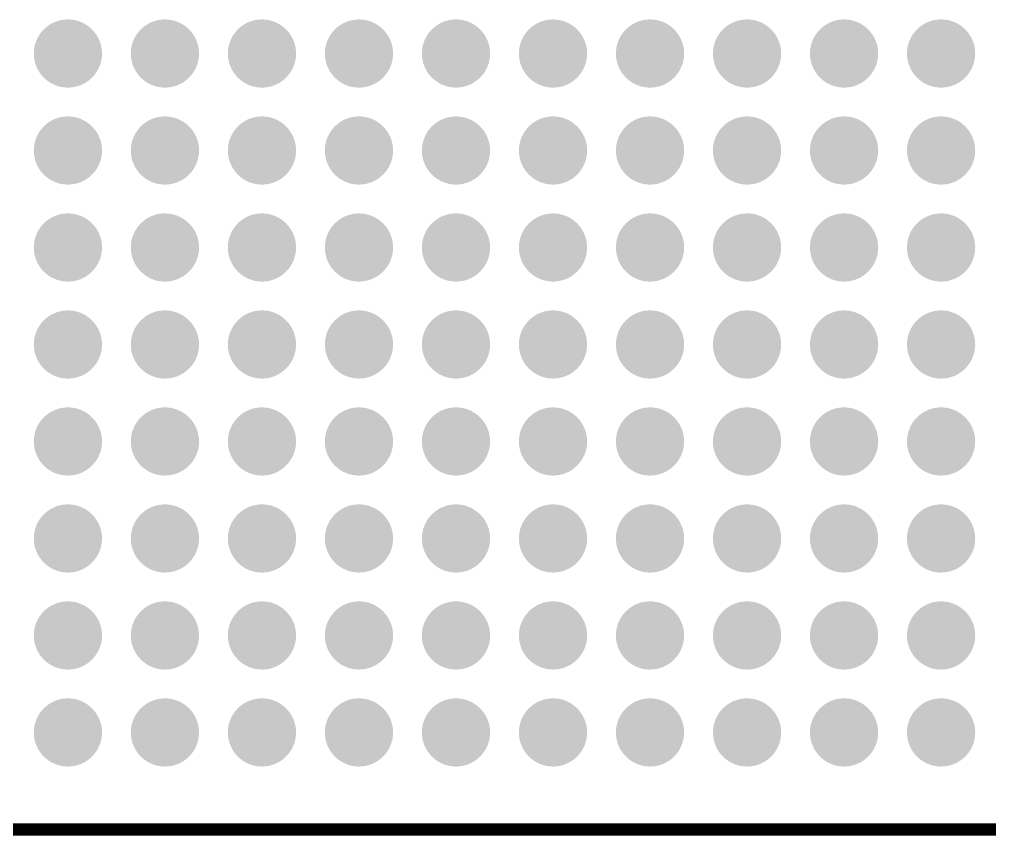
# Model space of a CAD drawing. Header units: inches. Extents: x -6.4 to 91.8, y -6.4 to 92.5.
# Drawn here: x 37.47 to 47.47, y 20.04 to 28.45 of the extents above; entities that cross this region are included whole.
import ezdxf

# ---------------------------------------------------------------- set-up
doc = ezdxf.new("R2010")
doc.units = ezdxf.units.IN
for name, color, linetype in [('Mechanical 13', 56, 'Continuous'), ('TOP', 1, 'Continuous'), ('Top Paste', 8, 'Continuous'), ('Top Solder', 216, 'Continuous')]:
    doc.layers.add(name, color=color, linetype=linetype)

msp = doc.modelspace()

# ---------------------------------------------------------------- hatches: boundary and pattern name
at = {"layer": 'TOP'}
h = msp.add_hatch(color=1, dxfattribs=at)
edge = h.paths.add_edge_path()
edge.add_arc((37.972, 28.102), 0.25, 0, 360)
h = msp.add_hatch(color=1, dxfattribs=at)
edge = h.paths.add_edge_path()
edge.add_arc((38.972, 28.102), 0.25, 0, 360)
h = msp.add_hatch(color=1, dxfattribs=at)
edge = h.paths.add_edge_path()
edge.add_arc((39.972, 28.102), 0.25, 0, 360)
h = msp.add_hatch(color=1, dxfattribs=at)
edge = h.paths.add_edge_path()
edge.add_arc((40.972, 28.102), 0.25, 0, 360)
h = msp.add_hatch(color=1, dxfattribs=at)
edge = h.paths.add_edge_path()
edge.add_arc((41.972, 28.102), 0.25, 0, 360)
h = msp.add_hatch(color=1, dxfattribs=at)
edge = h.paths.add_edge_path()
edge.add_arc((42.972, 28.102), 0.25, 0, 360)
h = msp.add_hatch(color=1, dxfattribs=at)
edge = h.paths.add_edge_path()
edge.add_arc((43.972, 28.102), 0.25, 0, 360)
h = msp.add_hatch(color=1, dxfattribs=at)
edge = h.paths.add_edge_path()
edge.add_arc((44.972, 28.102), 0.25, 0, 360)
h = msp.add_hatch(color=1, dxfattribs=at)
edge = h.paths.add_edge_path()
edge.add_arc((45.972, 28.102), 0.25, 0, 360)
h = msp.add_hatch(color=1, dxfattribs=at)
edge = h.paths.add_edge_path()
edge.add_arc((46.972, 28.102), 0.25, 0, 360)
h = msp.add_hatch(color=1, dxfattribs=at)
edge = h.paths.add_edge_path()
edge.add_arc((37.972, 27.102), 0.25, 0, 360)
h = msp.add_hatch(color=1, dxfattribs=at)
edge = h.paths.add_edge_path()
edge.add_arc((38.972, 27.102), 0.25, 0, 360)
h = msp.add_hatch(color=1, dxfattribs=at)
edge = h.paths.add_edge_path()
edge.add_arc((39.972, 27.102), 0.25, 0, 360)
h = msp.add_hatch(color=1, dxfattribs=at)
edge = h.paths.add_edge_path()
edge.add_arc((40.972, 27.102), 0.25, 0, 360)
h = msp.add_hatch(color=1, dxfattribs=at)
edge = h.paths.add_edge_path()
edge.add_arc((41.972, 27.102), 0.25, 0, 360)
h = msp.add_hatch(color=1, dxfattribs=at)
edge = h.paths.add_edge_path()
edge.add_arc((42.972, 27.102), 0.25, 0, 360)
h = msp.add_hatch(color=1, dxfattribs=at)
edge = h.paths.add_edge_path()
edge.add_arc((43.972, 27.102), 0.25, 0, 360)
h = msp.add_hatch(color=1, dxfattribs=at)
edge = h.paths.add_edge_path()
edge.add_arc((44.972, 27.102), 0.25, 0, 360)
h = msp.add_hatch(color=1, dxfattribs=at)
edge = h.paths.add_edge_path()
edge.add_arc((45.972, 27.102), 0.25, 0, 360)
h = msp.add_hatch(color=1, dxfattribs=at)
edge = h.paths.add_edge_path()
edge.add_arc((46.972, 27.102), 0.25, 0, 360)
h = msp.add_hatch(color=1, dxfattribs=at)
edge = h.paths.add_edge_path()
edge.add_arc((37.972, 26.102), 0.25, 0, 360)
h = msp.add_hatch(color=1, dxfattribs=at)
edge = h.paths.add_edge_path()
edge.add_arc((38.972, 26.102), 0.25, 0, 360)
h = msp.add_hatch(color=1, dxfattribs=at)
edge = h.paths.add_edge_path()
edge.add_arc((39.972, 26.102), 0.25, 0, 360)
h = msp.add_hatch(color=1, dxfattribs=at)
edge = h.paths.add_edge_path()
edge.add_arc((40.972, 26.102), 0.25, 0, 360)
h = msp.add_hatch(color=1, dxfattribs=at)
edge = h.paths.add_edge_path()
edge.add_arc((41.972, 26.102), 0.25, 0, 360)
h = msp.add_hatch(color=1, dxfattribs=at)
edge = h.paths.add_edge_path()
edge.add_arc((42.972, 26.102), 0.25, 0, 360)
h = msp.add_hatch(color=1, dxfattribs=at)
edge = h.paths.add_edge_path()
edge.add_arc((43.972, 26.102), 0.25, 0, 360)
h = msp.add_hatch(color=1, dxfattribs=at)
edge = h.paths.add_edge_path()
edge.add_arc((44.972, 26.102), 0.25, 0, 360)
h = msp.add_hatch(color=1, dxfattribs=at)
edge = h.paths.add_edge_path()
edge.add_arc((45.972, 26.102), 0.25, 0, 360)
h = msp.add_hatch(color=1, dxfattribs=at)
edge = h.paths.add_edge_path()
edge.add_arc((46.972, 26.102), 0.25, 0, 360)
h = msp.add_hatch(color=1, dxfattribs=at)
edge = h.paths.add_edge_path()
edge.add_arc((37.972, 25.102), 0.25, 0, 360)
h = msp.add_hatch(color=1, dxfattribs=at)
edge = h.paths.add_edge_path()
edge.add_arc((38.972, 25.102), 0.25, 0, 360)
h = msp.add_hatch(color=1, dxfattribs=at)
edge = h.paths.add_edge_path()
edge.add_arc((39.972, 25.102), 0.25, 0, 360)
h = msp.add_hatch(color=1, dxfattribs=at)
edge = h.paths.add_edge_path()
edge.add_arc((40.972, 25.102), 0.25, 0, 360)
h = msp.add_hatch(color=1, dxfattribs=at)
edge = h.paths.add_edge_path()
edge.add_arc((41.972, 25.102), 0.25, 0, 360)
h = msp.add_hatch(color=1, dxfattribs=at)
edge = h.paths.add_edge_path()
edge.add_arc((42.972, 25.102), 0.25, 0, 360)
h = msp.add_hatch(color=1, dxfattribs=at)
edge = h.paths.add_edge_path()
edge.add_arc((43.972, 25.102), 0.25, 0, 360)
h = msp.add_hatch(color=1, dxfattribs=at)
edge = h.paths.add_edge_path()
edge.add_arc((44.972, 25.102), 0.25, 0, 360)
h = msp.add_hatch(color=1, dxfattribs=at)
edge = h.paths.add_edge_path()
edge.add_arc((45.972, 25.102), 0.25, 0, 360)
h = msp.add_hatch(color=1, dxfattribs=at)
edge = h.paths.add_edge_path()
edge.add_arc((46.972, 25.102), 0.25, 0, 360)
h = msp.add_hatch(color=1, dxfattribs=at)
edge = h.paths.add_edge_path()
edge.add_arc((37.972, 24.102), 0.25, 0, 360)
h = msp.add_hatch(color=1, dxfattribs=at)
edge = h.paths.add_edge_path()
edge.add_arc((38.972, 24.102), 0.25, 0, 360)
h = msp.add_hatch(color=1, dxfattribs=at)
edge = h.paths.add_edge_path()
edge.add_arc((39.972, 24.102), 0.25, 0, 360)
h = msp.add_hatch(color=1, dxfattribs=at)
edge = h.paths.add_edge_path()
edge.add_arc((40.972, 24.102), 0.25, 0, 360)
h = msp.add_hatch(color=1, dxfattribs=at)
edge = h.paths.add_edge_path()
edge.add_arc((41.972, 24.102), 0.25, 0, 360)
h = msp.add_hatch(color=1, dxfattribs=at)
edge = h.paths.add_edge_path()
edge.add_arc((42.972, 24.102), 0.25, 0, 360)
h = msp.add_hatch(color=1, dxfattribs=at)
edge = h.paths.add_edge_path()
edge.add_arc((43.972, 24.102), 0.25, 0, 360)
h = msp.add_hatch(color=1, dxfattribs=at)
edge = h.paths.add_edge_path()
edge.add_arc((44.972, 24.102), 0.25, 0, 360)
h = msp.add_hatch(color=1, dxfattribs=at)
edge = h.paths.add_edge_path()
edge.add_arc((45.972, 24.102), 0.25, 0, 360)
h = msp.add_hatch(color=1, dxfattribs=at)
edge = h.paths.add_edge_path()
edge.add_arc((46.972, 24.102), 0.25, 0, 360)
h = msp.add_hatch(color=1, dxfattribs=at)
edge = h.paths.add_edge_path()
edge.add_arc((37.972, 23.102), 0.25, 0, 360)
h = msp.add_hatch(color=1, dxfattribs=at)
edge = h.paths.add_edge_path()
edge.add_arc((38.972, 23.102), 0.25, 0, 360)
h = msp.add_hatch(color=1, dxfattribs=at)
edge = h.paths.add_edge_path()
edge.add_arc((39.972, 23.102), 0.25, 0, 360)
h = msp.add_hatch(color=1, dxfattribs=at)
edge = h.paths.add_edge_path()
edge.add_arc((40.972, 23.102), 0.25, 0, 360)
h = msp.add_hatch(color=1, dxfattribs=at)
edge = h.paths.add_edge_path()
edge.add_arc((41.972, 23.102), 0.25, 0, 360)
h = msp.add_hatch(color=1, dxfattribs=at)
edge = h.paths.add_edge_path()
edge.add_arc((42.972, 23.102), 0.25, 0, 360)
h = msp.add_hatch(color=1, dxfattribs=at)
edge = h.paths.add_edge_path()
edge.add_arc((43.972, 23.102), 0.25, 0, 360)
h = msp.add_hatch(color=1, dxfattribs=at)
edge = h.paths.add_edge_path()
edge.add_arc((44.972, 23.102), 0.25, 0, 360)
h = msp.add_hatch(color=1, dxfattribs=at)
edge = h.paths.add_edge_path()
edge.add_arc((45.972, 23.102), 0.25, 0, 360)
h = msp.add_hatch(color=1, dxfattribs=at)
edge = h.paths.add_edge_path()
edge.add_arc((46.972, 23.102), 0.25, 0, 360)
h = msp.add_hatch(color=1, dxfattribs=at)
edge = h.paths.add_edge_path()
edge.add_arc((37.972, 22.102), 0.25, 0, 360)
h = msp.add_hatch(color=1, dxfattribs=at)
edge = h.paths.add_edge_path()
edge.add_arc((38.972, 22.102), 0.25, 0, 360)
h = msp.add_hatch(color=1, dxfattribs=at)
edge = h.paths.add_edge_path()
edge.add_arc((39.972, 22.102), 0.25, 0, 360)
h = msp.add_hatch(color=1, dxfattribs=at)
edge = h.paths.add_edge_path()
edge.add_arc((40.972, 22.102), 0.25, 0, 360)
h = msp.add_hatch(color=1, dxfattribs=at)
edge = h.paths.add_edge_path()
edge.add_arc((41.972, 22.102), 0.25, 0, 360)
h = msp.add_hatch(color=1, dxfattribs=at)
edge = h.paths.add_edge_path()
edge.add_arc((42.972, 22.102), 0.25, 0, 360)
h = msp.add_hatch(color=1, dxfattribs=at)
edge = h.paths.add_edge_path()
edge.add_arc((43.972, 22.102), 0.25, 0, 360)
h = msp.add_hatch(color=1, dxfattribs=at)
edge = h.paths.add_edge_path()
edge.add_arc((44.972, 22.102), 0.25, 0, 360)
h = msp.add_hatch(color=1, dxfattribs=at)
edge = h.paths.add_edge_path()
edge.add_arc((45.972, 22.102), 0.25, 0, 360)
h = msp.add_hatch(color=1, dxfattribs=at)
edge = h.paths.add_edge_path()
edge.add_arc((46.972, 22.102), 0.25, 0, 360)
h = msp.add_hatch(color=1, dxfattribs=at)
edge = h.paths.add_edge_path()
edge.add_arc((37.972, 21.102), 0.25, 0, 360)
h = msp.add_hatch(color=1, dxfattribs=at)
edge = h.paths.add_edge_path()
edge.add_arc((38.972, 21.102), 0.25, 0, 360)
h = msp.add_hatch(color=1, dxfattribs=at)
edge = h.paths.add_edge_path()
edge.add_arc((39.972, 21.102), 0.25, 0, 360)
h = msp.add_hatch(color=1, dxfattribs=at)
edge = h.paths.add_edge_path()
edge.add_arc((40.972, 21.102), 0.25, 0, 360)
h = msp.add_hatch(color=1, dxfattribs=at)
edge = h.paths.add_edge_path()
edge.add_arc((41.972, 21.102), 0.25, 0, 360)
h = msp.add_hatch(color=1, dxfattribs=at)
edge = h.paths.add_edge_path()
edge.add_arc((42.972, 21.102), 0.25, 0, 360)
h = msp.add_hatch(color=1, dxfattribs=at)
edge = h.paths.add_edge_path()
edge.add_arc((43.972, 21.102), 0.25, 0, 360)
h = msp.add_hatch(color=1, dxfattribs=at)
edge = h.paths.add_edge_path()
edge.add_arc((44.972, 21.102), 0.25, 0, 360)
h = msp.add_hatch(color=1, dxfattribs=at)
edge = h.paths.add_edge_path()
edge.add_arc((45.972, 21.102), 0.25, 0, 360)
h = msp.add_hatch(color=1, dxfattribs=at)
edge = h.paths.add_edge_path()
edge.add_arc((46.972, 21.102), 0.25, 0, 360)
at = {"layer": 'Top Paste'}
h = msp.add_hatch(color=8, dxfattribs=at)
edge = h.paths.add_edge_path()
edge.add_arc((37.972, 28.102), 0.25, 0, 360)
h = msp.add_hatch(color=8, dxfattribs=at)
edge = h.paths.add_edge_path()
edge.add_arc((38.972, 28.102), 0.25, 0, 360)
h = msp.add_hatch(color=8, dxfattribs=at)
edge = h.paths.add_edge_path()
edge.add_arc((39.972, 28.102), 0.25, 0, 360)
h = msp.add_hatch(color=8, dxfattribs=at)
edge = h.paths.add_edge_path()
edge.add_arc((40.972, 28.102), 0.25, 0, 360)
h = msp.add_hatch(color=8, dxfattribs=at)
edge = h.paths.add_edge_path()
edge.add_arc((41.972, 28.102), 0.25, 0, 360)
h = msp.add_hatch(color=8, dxfattribs=at)
edge = h.paths.add_edge_path()
edge.add_arc((42.972, 28.102), 0.25, 0, 360)
h = msp.add_hatch(color=8, dxfattribs=at)
edge = h.paths.add_edge_path()
edge.add_arc((43.972, 28.102), 0.25, 0, 360)
h = msp.add_hatch(color=8, dxfattribs=at)
edge = h.paths.add_edge_path()
edge.add_arc((44.972, 28.102), 0.25, 0, 360)
h = msp.add_hatch(color=8, dxfattribs=at)
edge = h.paths.add_edge_path()
edge.add_arc((45.972, 28.102), 0.25, 0, 360)
h = msp.add_hatch(color=8, dxfattribs=at)
edge = h.paths.add_edge_path()
edge.add_arc((46.972, 28.102), 0.25, 0, 360)
h = msp.add_hatch(color=8, dxfattribs=at)
edge = h.paths.add_edge_path()
edge.add_arc((37.972, 27.102), 0.25, 0, 360)
h = msp.add_hatch(color=8, dxfattribs=at)
edge = h.paths.add_edge_path()
edge.add_arc((38.972, 27.102), 0.25, 0, 360)
h = msp.add_hatch(color=8, dxfattribs=at)
edge = h.paths.add_edge_path()
edge.add_arc((39.972, 27.102), 0.25, 0, 360)
h = msp.add_hatch(color=8, dxfattribs=at)
edge = h.paths.add_edge_path()
edge.add_arc((40.972, 27.102), 0.25, 0, 360)
h = msp.add_hatch(color=8, dxfattribs=at)
edge = h.paths.add_edge_path()
edge.add_arc((41.972, 27.102), 0.25, 0, 360)
h = msp.add_hatch(color=8, dxfattribs=at)
edge = h.paths.add_edge_path()
edge.add_arc((42.972, 27.102), 0.25, 0, 360)
h = msp.add_hatch(color=8, dxfattribs=at)
edge = h.paths.add_edge_path()
edge.add_arc((43.972, 27.102), 0.25, 0, 360)
h = msp.add_hatch(color=8, dxfattribs=at)
edge = h.paths.add_edge_path()
edge.add_arc((44.972, 27.102), 0.25, 0, 360)
h = msp.add_hatch(color=8, dxfattribs=at)
edge = h.paths.add_edge_path()
edge.add_arc((45.972, 27.102), 0.25, 0, 360)
h = msp.add_hatch(color=8, dxfattribs=at)
edge = h.paths.add_edge_path()
edge.add_arc((46.972, 27.102), 0.25, 0, 360)
h = msp.add_hatch(color=8, dxfattribs=at)
edge = h.paths.add_edge_path()
edge.add_arc((37.972, 26.102), 0.25, 0, 360)
h = msp.add_hatch(color=8, dxfattribs=at)
edge = h.paths.add_edge_path()
edge.add_arc((38.972, 26.102), 0.25, 0, 360)
h = msp.add_hatch(color=8, dxfattribs=at)
edge = h.paths.add_edge_path()
edge.add_arc((39.972, 26.102), 0.25, 0, 360)
h = msp.add_hatch(color=8, dxfattribs=at)
edge = h.paths.add_edge_path()
edge.add_arc((40.972, 26.102), 0.25, 0, 360)
h = msp.add_hatch(color=8, dxfattribs=at)
edge = h.paths.add_edge_path()
edge.add_arc((41.972, 26.102), 0.25, 0, 360)
h = msp.add_hatch(color=8, dxfattribs=at)
edge = h.paths.add_edge_path()
edge.add_arc((42.972, 26.102), 0.25, 0, 360)
h = msp.add_hatch(color=8, dxfattribs=at)
edge = h.paths.add_edge_path()
edge.add_arc((43.972, 26.102), 0.25, 0, 360)
h = msp.add_hatch(color=8, dxfattribs=at)
edge = h.paths.add_edge_path()
edge.add_arc((44.972, 26.102), 0.25, 0, 360)
h = msp.add_hatch(color=8, dxfattribs=at)
edge = h.paths.add_edge_path()
edge.add_arc((45.972, 26.102), 0.25, 0, 360)
h = msp.add_hatch(color=8, dxfattribs=at)
edge = h.paths.add_edge_path()
edge.add_arc((46.972, 26.102), 0.25, 0, 360)
h = msp.add_hatch(color=8, dxfattribs=at)
edge = h.paths.add_edge_path()
edge.add_arc((37.972, 25.102), 0.25, 0, 360)
h = msp.add_hatch(color=8, dxfattribs=at)
edge = h.paths.add_edge_path()
edge.add_arc((38.972, 25.102), 0.25, 0, 360)
h = msp.add_hatch(color=8, dxfattribs=at)
edge = h.paths.add_edge_path()
edge.add_arc((39.972, 25.102), 0.25, 0, 360)
h = msp.add_hatch(color=8, dxfattribs=at)
edge = h.paths.add_edge_path()
edge.add_arc((40.972, 25.102), 0.25, 0, 360)
h = msp.add_hatch(color=8, dxfattribs=at)
edge = h.paths.add_edge_path()
edge.add_arc((41.972, 25.102), 0.25, 0, 360)
h = msp.add_hatch(color=8, dxfattribs=at)
edge = h.paths.add_edge_path()
edge.add_arc((42.972, 25.102), 0.25, 0, 360)
h = msp.add_hatch(color=8, dxfattribs=at)
edge = h.paths.add_edge_path()
edge.add_arc((43.972, 25.102), 0.25, 0, 360)
h = msp.add_hatch(color=8, dxfattribs=at)
edge = h.paths.add_edge_path()
edge.add_arc((44.972, 25.102), 0.25, 0, 360)
h = msp.add_hatch(color=8, dxfattribs=at)
edge = h.paths.add_edge_path()
edge.add_arc((45.972, 25.102), 0.25, 0, 360)
h = msp.add_hatch(color=8, dxfattribs=at)
edge = h.paths.add_edge_path()
edge.add_arc((46.972, 25.102), 0.25, 0, 360)
h = msp.add_hatch(color=8, dxfattribs=at)
edge = h.paths.add_edge_path()
edge.add_arc((37.972, 24.102), 0.25, 0, 360)
h = msp.add_hatch(color=8, dxfattribs=at)
edge = h.paths.add_edge_path()
edge.add_arc((38.972, 24.102), 0.25, 0, 360)
h = msp.add_hatch(color=8, dxfattribs=at)
edge = h.paths.add_edge_path()
edge.add_arc((39.972, 24.102), 0.25, 0, 360)
h = msp.add_hatch(color=8, dxfattribs=at)
edge = h.paths.add_edge_path()
edge.add_arc((40.972, 24.102), 0.25, 0, 360)
h = msp.add_hatch(color=8, dxfattribs=at)
edge = h.paths.add_edge_path()
edge.add_arc((41.972, 24.102), 0.25, 0, 360)
h = msp.add_hatch(color=8, dxfattribs=at)
edge = h.paths.add_edge_path()
edge.add_arc((42.972, 24.102), 0.25, 0, 360)
h = msp.add_hatch(color=8, dxfattribs=at)
edge = h.paths.add_edge_path()
edge.add_arc((43.972, 24.102), 0.25, 0, 360)
h = msp.add_hatch(color=8, dxfattribs=at)
edge = h.paths.add_edge_path()
edge.add_arc((44.972, 24.102), 0.25, 0, 360)
h = msp.add_hatch(color=8, dxfattribs=at)
edge = h.paths.add_edge_path()
edge.add_arc((45.972, 24.102), 0.25, 0, 360)
h = msp.add_hatch(color=8, dxfattribs=at)
edge = h.paths.add_edge_path()
edge.add_arc((46.972, 24.102), 0.25, 0, 360)
h = msp.add_hatch(color=8, dxfattribs=at)
edge = h.paths.add_edge_path()
edge.add_arc((37.972, 23.102), 0.25, 0, 360)
h = msp.add_hatch(color=8, dxfattribs=at)
edge = h.paths.add_edge_path()
edge.add_arc((38.972, 23.102), 0.25, 0, 360)
h = msp.add_hatch(color=8, dxfattribs=at)
edge = h.paths.add_edge_path()
edge.add_arc((39.972, 23.102), 0.25, 0, 360)
h = msp.add_hatch(color=8, dxfattribs=at)
edge = h.paths.add_edge_path()
edge.add_arc((40.972, 23.102), 0.25, 0, 360)
h = msp.add_hatch(color=8, dxfattribs=at)
edge = h.paths.add_edge_path()
edge.add_arc((41.972, 23.102), 0.25, 0, 360)
h = msp.add_hatch(color=8, dxfattribs=at)
edge = h.paths.add_edge_path()
edge.add_arc((42.972, 23.102), 0.25, 0, 360)
h = msp.add_hatch(color=8, dxfattribs=at)
edge = h.paths.add_edge_path()
edge.add_arc((43.972, 23.102), 0.25, 0, 360)
h = msp.add_hatch(color=8, dxfattribs=at)
edge = h.paths.add_edge_path()
edge.add_arc((44.972, 23.102), 0.25, 0, 360)
h = msp.add_hatch(color=8, dxfattribs=at)
edge = h.paths.add_edge_path()
edge.add_arc((45.972, 23.102), 0.25, 0, 360)
h = msp.add_hatch(color=8, dxfattribs=at)
edge = h.paths.add_edge_path()
edge.add_arc((46.972, 23.102), 0.25, 0, 360)
h = msp.add_hatch(color=8, dxfattribs=at)
edge = h.paths.add_edge_path()
edge.add_arc((37.972, 22.102), 0.25, 0, 360)
h = msp.add_hatch(color=8, dxfattribs=at)
edge = h.paths.add_edge_path()
edge.add_arc((38.972, 22.102), 0.25, 0, 360)
h = msp.add_hatch(color=8, dxfattribs=at)
edge = h.paths.add_edge_path()
edge.add_arc((39.972, 22.102), 0.25, 0, 360)
h = msp.add_hatch(color=8, dxfattribs=at)
edge = h.paths.add_edge_path()
edge.add_arc((40.972, 22.102), 0.25, 0, 360)
h = msp.add_hatch(color=8, dxfattribs=at)
edge = h.paths.add_edge_path()
edge.add_arc((41.972, 22.102), 0.25, 0, 360)
h = msp.add_hatch(color=8, dxfattribs=at)
edge = h.paths.add_edge_path()
edge.add_arc((42.972, 22.102), 0.25, 0, 360)
h = msp.add_hatch(color=8, dxfattribs=at)
edge = h.paths.add_edge_path()
edge.add_arc((43.972, 22.102), 0.25, 0, 360)
h = msp.add_hatch(color=8, dxfattribs=at)
edge = h.paths.add_edge_path()
edge.add_arc((44.972, 22.102), 0.25, 0, 360)
h = msp.add_hatch(color=8, dxfattribs=at)
edge = h.paths.add_edge_path()
edge.add_arc((45.972, 22.102), 0.25, 0, 360)
h = msp.add_hatch(color=8, dxfattribs=at)
edge = h.paths.add_edge_path()
edge.add_arc((46.972, 22.102), 0.25, 0, 360)
h = msp.add_hatch(color=8, dxfattribs=at)
edge = h.paths.add_edge_path()
edge.add_arc((37.972, 21.102), 0.25, 0, 360)
h = msp.add_hatch(color=8, dxfattribs=at)
edge = h.paths.add_edge_path()
edge.add_arc((38.972, 21.102), 0.25, 0, 360)
h = msp.add_hatch(color=8, dxfattribs=at)
edge = h.paths.add_edge_path()
edge.add_arc((39.972, 21.102), 0.25, 0, 360)
h = msp.add_hatch(color=8, dxfattribs=at)
edge = h.paths.add_edge_path()
edge.add_arc((40.972, 21.102), 0.25, 0, 360)
h = msp.add_hatch(color=8, dxfattribs=at)
edge = h.paths.add_edge_path()
edge.add_arc((41.972, 21.102), 0.25, 0, 360)
h = msp.add_hatch(color=8, dxfattribs=at)
edge = h.paths.add_edge_path()
edge.add_arc((42.972, 21.102), 0.25, 0, 360)
h = msp.add_hatch(color=8, dxfattribs=at)
edge = h.paths.add_edge_path()
edge.add_arc((43.972, 21.102), 0.25, 0, 360)
h = msp.add_hatch(color=8, dxfattribs=at)
edge = h.paths.add_edge_path()
edge.add_arc((44.972, 21.102), 0.25, 0, 360)
h = msp.add_hatch(color=8, dxfattribs=at)
edge = h.paths.add_edge_path()
edge.add_arc((45.972, 21.102), 0.25, 0, 360)
h = msp.add_hatch(color=8, dxfattribs=at)
edge = h.paths.add_edge_path()
edge.add_arc((46.972, 21.102), 0.25, 0, 360)
at = {"layer": 'Top Solder'}
h = msp.add_hatch(color=216, dxfattribs=at)
edge = h.paths.add_edge_path()
edge.add_arc((37.972, 28.102), 0.3516, 0, 360)
h = msp.add_hatch(color=216, dxfattribs=at)
edge = h.paths.add_edge_path()
edge.add_arc((38.972, 28.102), 0.3516, 0, 360)
h = msp.add_hatch(color=216, dxfattribs=at)
edge = h.paths.add_edge_path()
edge.add_arc((39.972, 28.102), 0.3516, 0, 360)
h = msp.add_hatch(color=216, dxfattribs=at)
edge = h.paths.add_edge_path()
edge.add_arc((40.972, 28.102), 0.3516, 0, 360)
h = msp.add_hatch(color=216, dxfattribs=at)
edge = h.paths.add_edge_path()
edge.add_arc((41.972, 28.102), 0.3516, 0, 360)
h = msp.add_hatch(color=216, dxfattribs=at)
edge = h.paths.add_edge_path()
edge.add_arc((42.972, 28.102), 0.3516, 0, 360)
h = msp.add_hatch(color=216, dxfattribs=at)
edge = h.paths.add_edge_path()
edge.add_arc((43.972, 28.102), 0.3516, 0, 360)
h = msp.add_hatch(color=216, dxfattribs=at)
edge = h.paths.add_edge_path()
edge.add_arc((44.972, 28.102), 0.3516, 0, 360)
h = msp.add_hatch(color=216, dxfattribs=at)
edge = h.paths.add_edge_path()
edge.add_arc((45.972, 28.102), 0.3516, 0, 360)
h = msp.add_hatch(color=216, dxfattribs=at)
edge = h.paths.add_edge_path()
edge.add_arc((46.972, 28.102), 0.3516, 0, 360)
h = msp.add_hatch(color=216, dxfattribs=at)
edge = h.paths.add_edge_path()
edge.add_arc((37.972, 27.102), 0.3516, 0, 360)
h = msp.add_hatch(color=216, dxfattribs=at)
edge = h.paths.add_edge_path()
edge.add_arc((38.972, 27.102), 0.3516, 0, 360)
h = msp.add_hatch(color=216, dxfattribs=at)
edge = h.paths.add_edge_path()
edge.add_arc((39.972, 27.102), 0.3516, 0, 360)
h = msp.add_hatch(color=216, dxfattribs=at)
edge = h.paths.add_edge_path()
edge.add_arc((40.972, 27.102), 0.3516, 0, 360)
h = msp.add_hatch(color=216, dxfattribs=at)
edge = h.paths.add_edge_path()
edge.add_arc((41.972, 27.102), 0.3516, 0, 360)
h = msp.add_hatch(color=216, dxfattribs=at)
edge = h.paths.add_edge_path()
edge.add_arc((42.972, 27.102), 0.3516, 0, 360)
h = msp.add_hatch(color=216, dxfattribs=at)
edge = h.paths.add_edge_path()
edge.add_arc((43.972, 27.102), 0.3516, 0, 360)
h = msp.add_hatch(color=216, dxfattribs=at)
edge = h.paths.add_edge_path()
edge.add_arc((44.972, 27.102), 0.3516, 0, 360)
h = msp.add_hatch(color=216, dxfattribs=at)
edge = h.paths.add_edge_path()
edge.add_arc((45.972, 27.102), 0.3516, 0, 360)
h = msp.add_hatch(color=216, dxfattribs=at)
edge = h.paths.add_edge_path()
edge.add_arc((46.972, 27.102), 0.3516, 0, 360)
h = msp.add_hatch(color=216, dxfattribs=at)
edge = h.paths.add_edge_path()
edge.add_arc((37.972, 26.102), 0.3516, 0, 360)
h = msp.add_hatch(color=216, dxfattribs=at)
edge = h.paths.add_edge_path()
edge.add_arc((38.972, 26.102), 0.3516, 0, 360)
h = msp.add_hatch(color=216, dxfattribs=at)
edge = h.paths.add_edge_path()
edge.add_arc((39.972, 26.102), 0.3516, 0, 360)
h = msp.add_hatch(color=216, dxfattribs=at)
edge = h.paths.add_edge_path()
edge.add_arc((40.972, 26.102), 0.3516, 0, 360)
h = msp.add_hatch(color=216, dxfattribs=at)
edge = h.paths.add_edge_path()
edge.add_arc((41.972, 26.102), 0.3516, 0, 360)
h = msp.add_hatch(color=216, dxfattribs=at)
edge = h.paths.add_edge_path()
edge.add_arc((42.972, 26.102), 0.3516, 0, 360)
h = msp.add_hatch(color=216, dxfattribs=at)
edge = h.paths.add_edge_path()
edge.add_arc((43.972, 26.102), 0.3516, 0, 360)
h = msp.add_hatch(color=216, dxfattribs=at)
edge = h.paths.add_edge_path()
edge.add_arc((44.972, 26.102), 0.3516, 0, 360)
h = msp.add_hatch(color=216, dxfattribs=at)
edge = h.paths.add_edge_path()
edge.add_arc((45.972, 26.102), 0.3516, 0, 360)
h = msp.add_hatch(color=216, dxfattribs=at)
edge = h.paths.add_edge_path()
edge.add_arc((46.972, 26.102), 0.3516, 0, 360)
h = msp.add_hatch(color=216, dxfattribs=at)
edge = h.paths.add_edge_path()
edge.add_arc((37.972, 25.102), 0.3516, 0, 360)
h = msp.add_hatch(color=216, dxfattribs=at)
edge = h.paths.add_edge_path()
edge.add_arc((38.972, 25.102), 0.3516, 0, 360)
h = msp.add_hatch(color=216, dxfattribs=at)
edge = h.paths.add_edge_path()
edge.add_arc((39.972, 25.102), 0.3516, 0, 360)
h = msp.add_hatch(color=216, dxfattribs=at)
edge = h.paths.add_edge_path()
edge.add_arc((40.972, 25.102), 0.3516, 0, 360)
h = msp.add_hatch(color=216, dxfattribs=at)
edge = h.paths.add_edge_path()
edge.add_arc((41.972, 25.102), 0.3516, 0, 360)
h = msp.add_hatch(color=216, dxfattribs=at)
edge = h.paths.add_edge_path()
edge.add_arc((42.972, 25.102), 0.3516, 0, 360)
h = msp.add_hatch(color=216, dxfattribs=at)
edge = h.paths.add_edge_path()
edge.add_arc((43.972, 25.102), 0.3516, 0, 360)
h = msp.add_hatch(color=216, dxfattribs=at)
edge = h.paths.add_edge_path()
edge.add_arc((44.972, 25.102), 0.3516, 0, 360)
h = msp.add_hatch(color=216, dxfattribs=at)
edge = h.paths.add_edge_path()
edge.add_arc((45.972, 25.102), 0.3516, 0, 360)
h = msp.add_hatch(color=216, dxfattribs=at)
edge = h.paths.add_edge_path()
edge.add_arc((46.972, 25.102), 0.3516, 0, 360)
h = msp.add_hatch(color=216, dxfattribs=at)
edge = h.paths.add_edge_path()
edge.add_arc((37.972, 24.102), 0.3516, 0, 360)
h = msp.add_hatch(color=216, dxfattribs=at)
edge = h.paths.add_edge_path()
edge.add_arc((38.972, 24.102), 0.3516, 0, 360)
h = msp.add_hatch(color=216, dxfattribs=at)
edge = h.paths.add_edge_path()
edge.add_arc((39.972, 24.102), 0.3516, 0, 360)
h = msp.add_hatch(color=216, dxfattribs=at)
edge = h.paths.add_edge_path()
edge.add_arc((40.972, 24.102), 0.3516, 0, 360)
h = msp.add_hatch(color=216, dxfattribs=at)
edge = h.paths.add_edge_path()
edge.add_arc((41.972, 24.102), 0.3516, 0, 360)
h = msp.add_hatch(color=216, dxfattribs=at)
edge = h.paths.add_edge_path()
edge.add_arc((42.972, 24.102), 0.3516, 0, 360)
h = msp.add_hatch(color=216, dxfattribs=at)
edge = h.paths.add_edge_path()
edge.add_arc((43.972, 24.102), 0.3516, 0, 360)
h = msp.add_hatch(color=216, dxfattribs=at)
edge = h.paths.add_edge_path()
edge.add_arc((44.972, 24.102), 0.3516, 0, 360)
h = msp.add_hatch(color=216, dxfattribs=at)
edge = h.paths.add_edge_path()
edge.add_arc((45.972, 24.102), 0.3516, 0, 360)
h = msp.add_hatch(color=216, dxfattribs=at)
edge = h.paths.add_edge_path()
edge.add_arc((46.972, 24.102), 0.3516, 0, 360)
h = msp.add_hatch(color=216, dxfattribs=at)
edge = h.paths.add_edge_path()
edge.add_arc((37.972, 23.102), 0.3516, 0, 360)
h = msp.add_hatch(color=216, dxfattribs=at)
edge = h.paths.add_edge_path()
edge.add_arc((38.972, 23.102), 0.3516, 0, 360)
h = msp.add_hatch(color=216, dxfattribs=at)
edge = h.paths.add_edge_path()
edge.add_arc((39.972, 23.102), 0.3516, 0, 360)
h = msp.add_hatch(color=216, dxfattribs=at)
edge = h.paths.add_edge_path()
edge.add_arc((40.972, 23.102), 0.3516, 0, 360)
h = msp.add_hatch(color=216, dxfattribs=at)
edge = h.paths.add_edge_path()
edge.add_arc((41.972, 23.102), 0.3516, 0, 360)
h = msp.add_hatch(color=216, dxfattribs=at)
edge = h.paths.add_edge_path()
edge.add_arc((42.972, 23.102), 0.3516, 0, 360)
h = msp.add_hatch(color=216, dxfattribs=at)
edge = h.paths.add_edge_path()
edge.add_arc((43.972, 23.102), 0.3516, 0, 360)
h = msp.add_hatch(color=216, dxfattribs=at)
edge = h.paths.add_edge_path()
edge.add_arc((44.972, 23.102), 0.3516, 0, 360)
h = msp.add_hatch(color=216, dxfattribs=at)
edge = h.paths.add_edge_path()
edge.add_arc((45.972, 23.102), 0.3516, 0, 360)
h = msp.add_hatch(color=216, dxfattribs=at)
edge = h.paths.add_edge_path()
edge.add_arc((46.972, 23.102), 0.3516, 0, 360)
h = msp.add_hatch(color=216, dxfattribs=at)
edge = h.paths.add_edge_path()
edge.add_arc((37.972, 22.102), 0.3516, 0, 360)
h = msp.add_hatch(color=216, dxfattribs=at)
edge = h.paths.add_edge_path()
edge.add_arc((38.972, 22.102), 0.3516, 0, 360)
h = msp.add_hatch(color=216, dxfattribs=at)
edge = h.paths.add_edge_path()
edge.add_arc((39.972, 22.102), 0.3516, 0, 360)
h = msp.add_hatch(color=216, dxfattribs=at)
edge = h.paths.add_edge_path()
edge.add_arc((40.972, 22.102), 0.3516, 0, 360)
h = msp.add_hatch(color=216, dxfattribs=at)
edge = h.paths.add_edge_path()
edge.add_arc((41.972, 22.102), 0.3516, 0, 360)
h = msp.add_hatch(color=216, dxfattribs=at)
edge = h.paths.add_edge_path()
edge.add_arc((42.972, 22.102), 0.3516, 0, 360)
h = msp.add_hatch(color=216, dxfattribs=at)
edge = h.paths.add_edge_path()
edge.add_arc((43.972, 22.102), 0.3516, 0, 360)
h = msp.add_hatch(color=216, dxfattribs=at)
edge = h.paths.add_edge_path()
edge.add_arc((44.972, 22.102), 0.3516, 0, 360)
h = msp.add_hatch(color=216, dxfattribs=at)
edge = h.paths.add_edge_path()
edge.add_arc((45.972, 22.102), 0.3516, 0, 360)
h = msp.add_hatch(color=216, dxfattribs=at)
edge = h.paths.add_edge_path()
edge.add_arc((46.972, 22.102), 0.3516, 0, 360)
h = msp.add_hatch(color=216, dxfattribs=at)
edge = h.paths.add_edge_path()
edge.add_arc((37.972, 21.102), 0.3516, 0, 360)
h = msp.add_hatch(color=216, dxfattribs=at)
edge = h.paths.add_edge_path()
edge.add_arc((38.972, 21.102), 0.3516, 0, 360)
h = msp.add_hatch(color=216, dxfattribs=at)
edge = h.paths.add_edge_path()
edge.add_arc((39.972, 21.102), 0.3516, 0, 360)
h = msp.add_hatch(color=216, dxfattribs=at)
edge = h.paths.add_edge_path()
edge.add_arc((40.972, 21.102), 0.3516, 0, 360)
h = msp.add_hatch(color=216, dxfattribs=at)
edge = h.paths.add_edge_path()
edge.add_arc((41.972, 21.102), 0.3516, 0, 360)
h = msp.add_hatch(color=216, dxfattribs=at)
edge = h.paths.add_edge_path()
edge.add_arc((42.972, 21.102), 0.3516, 0, 360)
h = msp.add_hatch(color=216, dxfattribs=at)
edge = h.paths.add_edge_path()
edge.add_arc((43.972, 21.102), 0.3516, 0, 360)
h = msp.add_hatch(color=216, dxfattribs=at)
edge = h.paths.add_edge_path()
edge.add_arc((44.972, 21.102), 0.3516, 0, 360)
h = msp.add_hatch(color=216, dxfattribs=at)
edge = h.paths.add_edge_path()
edge.add_arc((45.972, 21.102), 0.3516, 0, 360)
h = msp.add_hatch(color=216, dxfattribs=at)
edge = h.paths.add_edge_path()
edge.add_arc((46.972, 21.102), 0.3516, 0, 360)

# ---------------------------------------------------------------- linework, layer by layer
at = {"layer": 'Mechanical 13'}
msp.add_lwpolyline([(28.972, 20.102, 0.127, 0.127, 0), (63.972, 20.102, 0.127, 0.127, 0)], format="xyseb", dxfattribs=at)

doc.saveas('drawing.dxf')
